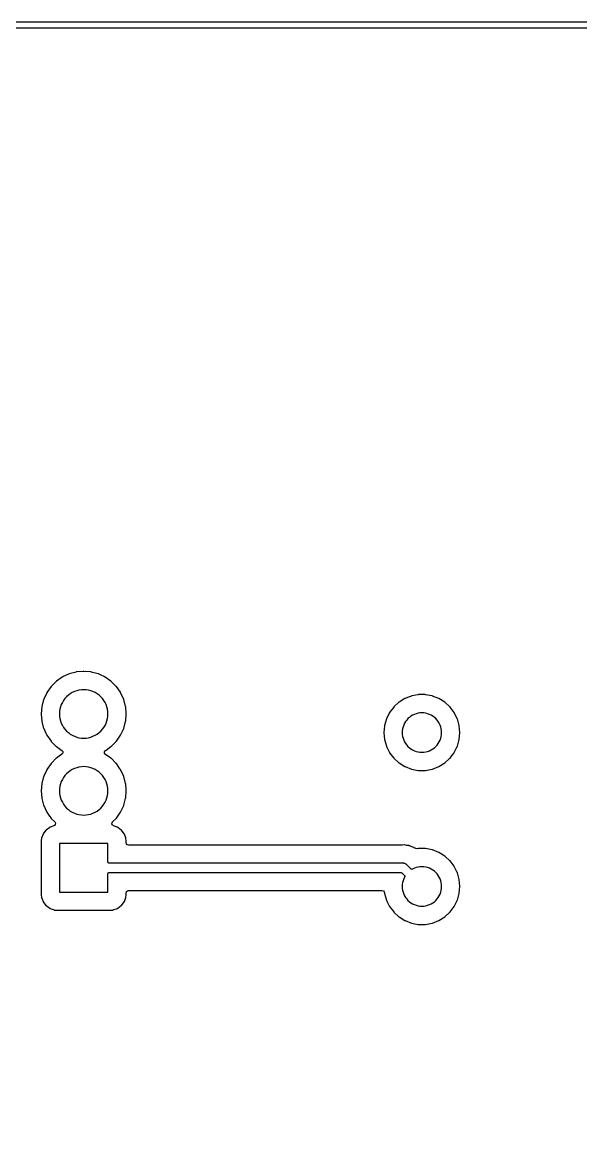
# Model space of a CAD drawing. Header units: metres. Extents: x 53 to 178, y -119 to -45.
# Drawn here: x 141.23 to 159.66, y -81.31 to -44.63 of the extents above; entities that cross this region are included whole.
import ezdxf

# ---------------------------------------------------------------- set-up
doc = ezdxf.new("R2010")
doc.units = ezdxf.units.M

msp = doc.modelspace()

# ---------------------------------------------------------------- linework, layer by layer
for points in [[(178.04, -44.63), (53.19, -44.63)], [(53.34, -44.911), (53.34, -119.171), (53.347, -119.204), (53.375, -119.236), (53.421, -119.25), (177.671, -119.25), (177.705, -119.243), (177.737, -119.215), (177.75, -119.169), (177.751, -118.531), (177.89, -44.91), (177.882, -44.876), (177.855, -44.844), (177.809, -44.83), (53.419, -44.83), (53.386, -44.837), (53.354, -44.865), (53.34, -44.911)], [(141.85, -69.998), (141.85, -69.998), (141.85, -69.999), (141.85, -70), (141.851, -70.001), (141.871, -70.237), (141.871, -70.238), (141.871, -70.239), (141.872, -70.241), (141.872, -70.242), (141.872, -70.242), (141.872, -70.243), (141.872, -70.244), (141.872, -70.245), (141.873, -70.245), (141.934, -70.474), (141.934, -70.475), (141.935, -70.476), (141.935, -70.477), (141.935, -70.478), (141.935, -70.478), (141.936, -70.48), (141.936, -70.481), (141.937, -70.482), (141.984, -70.583), (142.037, -70.696), (142.037, -70.696), (142.037, -70.697), (142.037, -70.697), (142.037, -70.697), (142.037, -70.697), (142.038, -70.699), (142.039, -70.7), (142.04, -70.702), (142.041, -70.704), (142.128, -70.828), (142.177, -70.897), (142.177, -70.898), (142.178, -70.899), (142.178, -70.9), (142.179, -70.9), (142.179, -70.9), (142.18, -70.901), (142.181, -70.902), (142.181, -70.903), (142.182, -70.904), (142.299, -71.021), (142.322, -71.063), (142.319, -71.103), (142.293, -71.139), (142.274, -71.149), (142.146, -71.196), (142.145, -71.197), (142.144, -71.197), (142.143, -71.198), (142.142, -71.198), (142.141, -71.199), (142.14, -71.199), (142.139, -71.2), (142.138, -71.2), (142.138, -71.2), (142.137, -71.201), (142.136, -71.202), (142.135, -71.202), (142.134, -71.203), (142.018, -71.289), (142.017, -71.291), (142.016, -71.292), (142.014, -71.293), (142.013, -71.294), (142.013, -71.294), (142.012, -71.295), (142.011, -71.297), (142.01, -71.298), (142.008, -71.299), (141.922, -71.415), (141.921, -71.416), (141.92, -71.417), (141.92, -71.419), (141.919, -71.42), (141.919, -71.42), (141.918, -71.421), (141.918, -71.422), (141.917, -71.423), (141.917, -71.423), (141.917, -71.424), (141.916, -71.425), (141.916, -71.426), (141.915, -71.427), (141.865, -71.562), (141.865, -71.563), (141.864, -71.564), (141.864, -71.565), (141.864, -71.566), (141.863, -71.567), (141.863, -71.568), (141.863, -71.569), (141.863, -71.57), (141.863, -71.571), (141.862, -71.572), (141.862, -71.573), (141.862, -71.574), (141.856, -71.628), (141.856, -71.634), (141.856, -71.634), (141.856, -71.634), (141.856, -71.635), (141.856, -71.635), (141.856, -71.635), (141.856, -71.636), (141.856, -71.637), (141.856, -71.638), (141.855, -71.639), (141.855, -73.435), (141.856, -73.436), (141.856, -73.437), (141.856, -73.438), (141.856, -73.439), (141.856, -73.44), (141.856, -73.44), (141.856, -73.44), (141.862, -73.5), (141.862, -73.501), (141.862, -73.502), (141.863, -73.503), (141.863, -73.504), (141.863, -73.505), (141.863, -73.506), (141.863, -73.507), (141.864, -73.508), (141.864, -73.509), (141.864, -73.51), (141.865, -73.511), (141.865, -73.512), (141.915, -73.647), (141.916, -73.648), (141.916, -73.649), (141.917, -73.65), (141.917, -73.651), (141.917, -73.651), (141.918, -73.652), (141.918, -73.653), (141.919, -73.654), (141.919, -73.654), (141.92, -73.655), (141.92, -73.657), (141.921, -73.658), (141.922, -73.659), (142.008, -73.775), (142.01, -73.776), (142.011, -73.777), (142.012, -73.779), (142.013, -73.78), (142.013, -73.78), (142.014, -73.781), (142.016, -73.782), (142.017, -73.783), (142.018, -73.785), (142.134, -73.871), (142.135, -73.872), (142.136, -73.873), (142.138, -73.873), (142.139, -73.874), (142.139, -73.874), (142.14, -73.875), (142.141, -73.875), (142.142, -73.876), (142.142, -73.876), (142.143, -73.876), (142.144, -73.877), (142.145, -73.877), (142.146, -73.878), (142.281, -73.928), (142.281, -73.928), (142.282, -73.928), (142.284, -73.929), (142.285, -73.929), (142.286, -73.929), (142.287, -73.93), (142.288, -73.93), (142.29, -73.93), (142.291, -73.93), (142.292, -73.931), (142.293, -73.931), (142.3, -73.932), (142.353, -73.937), (142.354, -73.937), (142.355, -73.937), (142.357, -73.937), (142.358, -73.938), (144.154, -73.938), (144.155, -73.937), (144.157, -73.937), (144.158, -73.937), (144.159, -73.937), (144.219, -73.931), (144.22, -73.931), (144.221, -73.931), (144.222, -73.93), (144.223, -73.93), (144.224, -73.93), (144.225, -73.93), (144.226, -73.93), (144.227, -73.929), (144.228, -73.929), (144.229, -73.929), (144.23, -73.928), (144.231, -73.928), (144.366, -73.878), (144.367, -73.877), (144.368, -73.877), (144.369, -73.876), (144.37, -73.876), (144.371, -73.875), (144.372, -73.875), (144.373, -73.874), (144.374, -73.873), (144.375, -73.873), (144.376, -73.872), (144.377, -73.872), (144.378, -73.871), (144.494, -73.785), (144.494, -73.784), (144.495, -73.783), (144.496, -73.782), (144.497, -73.782), (144.498, -73.781), (144.499, -73.78), (144.5, -73.779), (144.501, -73.778), (144.501, -73.777), (144.502, -73.776), (144.503, -73.775), (144.504, -73.775), (144.59, -73.659), (144.591, -73.658), (144.591, -73.657), (144.592, -73.656), (144.592, -73.655), (144.593, -73.654), (144.594, -73.653), (144.594, -73.652), (144.595, -73.651), (144.595, -73.65), (144.596, -73.649), (144.596, -73.648), (144.597, -73.647), (144.647, -73.512), (144.647, -73.511), (144.648, -73.51), (144.648, -73.509), (144.648, -73.508), (144.649, -73.507), (144.649, -73.506), (144.649, -73.505), (144.649, -73.504), (144.649, -73.503), (144.65, -73.502), (144.65, -73.501), (144.65, -73.5), (144.656, -73.44), (144.656, -73.439), (144.656, -73.438), (144.656, -73.436), (144.656, -73.435), (144.656, -73.369), (144.67, -73.323), (144.702, -73.295), (144.736, -73.288), (153.098, -73.288), (153.144, -73.301), (153.173, -73.334), (153.179, -73.359), (153.181, -73.378), (153.181, -73.379), (153.181, -73.38), (153.182, -73.382), (153.182, -73.383), (153.182, -73.384), (153.182, -73.385), (153.182, -73.386), (153.183, -73.387), (153.244, -73.601), (153.244, -73.602), (153.244, -73.604), (153.245, -73.605), (153.245, -73.606), (153.245, -73.606), (153.246, -73.607), (153.246, -73.608), (153.247, -73.609), (153.247, -73.61), (153.346, -73.809), (153.347, -73.81), (153.347, -73.811), (153.348, -73.812), (153.349, -73.813), (153.349, -73.813), (153.349, -73.814), (153.35, -73.815), (153.35, -73.816), (153.351, -73.817), (153.485, -73.994), (153.486, -73.995), (153.487, -73.996), (153.487, -73.997), (153.488, -73.998), (153.489, -73.999), (153.49, -74), (153.49, -74), (153.491, -74.001), (153.656, -74.151), (153.656, -74.151), (153.657, -74.152), (153.658, -74.153), (153.66, -74.154), (153.661, -74.155), (153.662, -74.156), (153.663, -74.157), (153.852, -74.274), (153.853, -74.274), (153.854, -74.275), (153.855, -74.275), (153.856, -74.276), (153.856, -74.276), (153.857, -74.276), (153.858, -74.277), (153.859, -74.277), (153.861, -74.278), (154.068, -74.358), (154.069, -74.359), (154.07, -74.359), (154.071, -74.359), (154.072, -74.36), (154.073, -74.36), (154.075, -74.36), (154.076, -74.361), (154.077, -74.361), (154.296, -74.402), (154.297, -74.402), (154.298, -74.402), (154.299, -74.402), (154.3, -74.402), (154.301, -74.402), (154.302, -74.402), (154.304, -74.402), (154.305, -74.403), (154.527, -74.403), (154.528, -74.402), (154.53, -74.402), (154.531, -74.402), (154.532, -74.402), (154.533, -74.402), (154.534, -74.402), (154.535, -74.402), (154.536, -74.402), (154.755, -74.361), (154.756, -74.361), (154.757, -74.36), (154.759, -74.36), (154.76, -74.36), (154.761, -74.359), (154.762, -74.359), (154.763, -74.359), (154.764, -74.358), (154.971, -74.278), (154.973, -74.277), (154.974, -74.277), (154.975, -74.277), (154.976, -74.276), (154.977, -74.275), (154.978, -74.275), (154.979, -74.274), (154.98, -74.274), (155.169, -74.157), (155.17, -74.156), (155.171, -74.155), (155.172, -74.155), (155.173, -74.154), (155.174, -74.153), (155.175, -74.153), (155.175, -74.152), (155.176, -74.151), (155.329, -74.011), (155.341, -74.001), (155.342, -74), (155.342, -74), (155.343, -73.999), (155.344, -73.998), (155.345, -73.997), (155.345, -73.996), (155.346, -73.995), (155.347, -73.994), (155.386, -73.943), (155.481, -73.817), (155.482, -73.816), (155.482, -73.815), (155.483, -73.814), (155.484, -73.813), (155.484, -73.812), (155.485, -73.811), (155.485, -73.81), (155.486, -73.809), (155.493, -73.795), (155.585, -73.61), (155.585, -73.609), (155.586, -73.608), (155.586, -73.607), (155.587, -73.606), (155.587, -73.605), (155.587, -73.604), (155.588, -73.603), (155.588, -73.602), (155.588, -73.601), (155.649, -73.387), (155.65, -73.386), (155.65, -73.385), (155.65, -73.384), (155.65, -73.383), (155.65, -73.382), (155.651, -73.38), (155.651, -73.379), (155.651, -73.378), (155.671, -73.157), (155.672, -73.155), (155.672, -73.154), (155.672, -73.153), (155.672, -73.152), (155.672, -73.151), (155.672, -73.15), (155.672, -73.149), (155.671, -73.147), (155.651, -72.926), (155.651, -72.925), (155.651, -72.924), (155.65, -72.922), (155.65, -72.921), (155.65, -72.92), (155.65, -72.919), (155.65, -72.918), (155.649, -72.917), (155.588, -72.703), (155.588, -72.702), (155.588, -72.701), (155.587, -72.7), (155.587, -72.699), (155.587, -72.698), (155.586, -72.697), (155.586, -72.697), (155.586, -72.696), (155.586, -72.696), (155.586, -72.695), (155.585, -72.695), (155.585, -72.695), (155.585, -72.694), (155.486, -72.495), (155.485, -72.494), (155.485, -72.493), (155.484, -72.492), (155.483, -72.491), (155.483, -72.491), (155.483, -72.49), (155.482, -72.489), (155.482, -72.488), (155.481, -72.487), (155.347, -72.31), (155.346, -72.309), (155.345, -72.308), (155.345, -72.307), (155.344, -72.306), (155.343, -72.305), (155.342, -72.304), (155.342, -72.304), (155.341, -72.303), (155.176, -72.153), (155.176, -72.153), (155.175, -72.152), (155.174, -72.151), (155.172, -72.15), (155.171, -72.149), (155.17, -72.148), (155.169, -72.147), (154.98, -72.03), (154.978, -72.029), (154.977, -72.029), (154.976, -72.028), (154.975, -72.027), (154.973, -72.027), (154.972, -72.026), (154.971, -72.026), (154.971, -72.026), (154.764, -71.946), (154.763, -71.945), (154.762, -71.945), (154.761, -71.945), (154.76, -71.944), (154.759, -71.944), (154.757, -71.944), (154.756, -71.943), (154.755, -71.943), (154.536, -71.902), (154.535, -71.902), (154.534, -71.902), (154.533, -71.902), (154.532, -71.902), (154.531, -71.902), (154.53, -71.902), (154.528, -71.902), (154.527, -71.901), (154.305, -71.901), (154.304, -71.902), (154.302, -71.902), (154.301, -71.902), (154.3, -71.902), (154.299, -71.902), (154.298, -71.902), (154.297, -71.902), (154.296, -71.902), (154.265, -71.908), (154.213, -71.903), (154.195, -71.893), (154.195, -71.892), (154.194, -71.892), (154.194, -71.892), (154.193, -71.891), (154.192, -71.89), (154.191, -71.89), (154.19, -71.889), (154.189, -71.889), (154.188, -71.888), (154.187, -71.888), (154.179, -71.884), (154.164, -71.875), (154.157, -71.871), (154.156, -71.87), (154.156, -71.87), (154.155, -71.869), (154.153, -71.869), (154.152, -71.868), (154.151, -71.867), (154.151, -71.867), (154.15, -71.867), (154.149, -71.866), (154.148, -71.866), (154.147, -71.865), (154.089, -71.844), (154.087, -71.843), (154.031, -71.818), (154.03, -71.817), (154.029, -71.817), (154.027, -71.816), (154.026, -71.816), (154.024, -71.815), (154.023, -71.815), (154.021, -71.814), (154.02, -71.814), (154.012, -71.813), (153.995, -71.808), (153.988, -71.805), (153.986, -71.805), (153.985, -71.804), (153.983, -71.804), (153.982, -71.803), (153.982, -71.803), (153.98, -71.803), (153.979, -71.803), (153.977, -71.802), (153.976, -71.802), (153.915, -71.795), (153.913, -71.795), (153.853, -71.783), (153.852, -71.783), (153.85, -71.783), (153.849, -71.783), (153.848, -71.783), (153.847, -71.783), (153.846, -71.783), (153.845, -71.783), (153.844, -71.783), (153.844, -71.783), (153.843, -71.783), (153.842, -71.783), (153.841, -71.783), (153.841, -71.783), (153.779, -71.786), (153.777, -71.786), (144.738, -71.786), (144.692, -71.773), (144.664, -71.741), (144.656, -71.707), (144.656, -71.639), (144.656, -71.638), (144.656, -71.637), (144.656, -71.636), (144.656, -71.635), (144.656, -71.634), (144.656, -71.634), (144.656, -71.634), (144.65, -71.574), (144.65, -71.573), (144.65, -71.572), (144.649, -71.571), (144.649, -71.57), (144.649, -71.569), (144.649, -71.568), (144.649, -71.567), (144.648, -71.566), (144.648, -71.565), (144.648, -71.564), (144.647, -71.563), (144.647, -71.562), (144.641, -71.547), (144.597, -71.427), (144.596, -71.426), (144.596, -71.425), (144.595, -71.424), (144.595, -71.423), (144.595, -71.423), (144.594, -71.422), (144.594, -71.421), (144.593, -71.42), (144.593, -71.42), (144.592, -71.419), (144.592, -71.417), (144.591, -71.416), (144.59, -71.415), (144.504, -71.299), (144.502, -71.298), (144.501, -71.297), (144.5, -71.295), (144.499, -71.294), (144.499, -71.294), (144.498, -71.293), (144.496, -71.292), (144.495, -71.291), (144.494, -71.289), (144.378, -71.203), (144.377, -71.202), (144.376, -71.201), (144.374, -71.201), (144.373, -71.2), (144.373, -71.2), (144.372, -71.199), (144.371, -71.199), (144.37, -71.198), (144.37, -71.198), (144.369, -71.198), (144.368, -71.197), (144.367, -71.197), (144.366, -71.196), (144.241, -71.15), (144.203, -71.121), (144.189, -71.083), (144.198, -71.04), (144.204, -71.032), (144.21, -71.023), (144.33, -70.904), (144.331, -70.903), (144.331, -70.902), (144.332, -70.901), (144.333, -70.901), (144.333, -70.9), (144.334, -70.899), (144.335, -70.898), (144.335, -70.897), (144.471, -70.704), (144.472, -70.703), (144.472, -70.702), (144.473, -70.701), (144.473, -70.7), (144.474, -70.699), (144.474, -70.698), (144.475, -70.697), (144.475, -70.696), (144.575, -70.482), (144.576, -70.481), (144.576, -70.48), (144.577, -70.479), (144.577, -70.478), (144.577, -70.477), (144.578, -70.476), (144.578, -70.475), (144.578, -70.474), (144.639, -70.245), (144.64, -70.244), (144.64, -70.243), (144.64, -70.242), (144.64, -70.241), (144.64, -70.24), (144.641, -70.239), (144.641, -70.238), (144.641, -70.237), (144.661, -70.001), (144.662, -70), (144.662, -69.999), (144.662, -69.998), (144.662, -69.997), (144.662, -69.996), (144.662, -69.995), (144.662, -69.994), (144.661, -69.993), (144.641, -69.757), (144.641, -69.756), (144.641, -69.755), (144.64, -69.754), (144.64, -69.753), (144.64, -69.752), (144.64, -69.751), (144.64, -69.75), (144.639, -69.749), (144.578, -69.52), (144.578, -69.519), (144.578, -69.518), (144.577, -69.517), (144.577, -69.516), (144.577, -69.515), (144.576, -69.514), (144.576, -69.513), (144.575, -69.512), (144.475, -69.298), (144.475, -69.297), (144.474, -69.296), (144.474, -69.295), (144.473, -69.294), (144.473, -69.293), (144.472, -69.292), (144.472, -69.291), (144.471, -69.29), (144.453, -69.265), (144.335, -69.097), (144.335, -69.096), (144.334, -69.095), (144.333, -69.094), (144.333, -69.093), (144.332, -69.093), (144.331, -69.092), (144.331, -69.091), (144.33, -69.09), (144.163, -68.923), (144.162, -68.922), (144.161, -68.922), (144.16, -68.921), (144.159, -68.92), (144.159, -68.92), (144.159, -68.919), (144.158, -68.919), (144.157, -68.918), (144.156, -68.918), (143.976, -68.792), (143.946, -68.754), (143.942, -68.714), (143.963, -68.673), (143.973, -68.665), (143.993, -68.651), (144.156, -68.536), (144.157, -68.536), (144.158, -68.535), (144.159, -68.534), (144.16, -68.534), (144.16, -68.533), (144.161, -68.532), (144.162, -68.532), (144.163, -68.531), (144.33, -68.364), (144.331, -68.363), (144.331, -68.362), (144.332, -68.361), (144.333, -68.361), (144.333, -68.36), (144.334, -68.359), (144.335, -68.358), (144.335, -68.357), (144.471, -68.164), (144.472, -68.163), (144.472, -68.162), (144.473, -68.161), (144.473, -68.16), (144.474, -68.159), (144.474, -68.158), (144.475, -68.157), (144.475, -68.156), (144.505, -68.093), (144.575, -67.942), (144.576, -67.941), (144.576, -67.94), (144.577, -67.939), (144.577, -67.938), (144.577, -67.937), (144.578, -67.936), (144.578, -67.935), (144.578, -67.934), (144.639, -67.705), (144.64, -67.704), (144.64, -67.703), (144.64, -67.702), (144.64, -67.701), (144.64, -67.7), (144.641, -67.699), (144.641, -67.698), (144.641, -67.697), (144.661, -67.461), (144.662, -67.46), (144.662, -67.459), (144.662, -67.458), (144.662, -67.457), (144.662, -67.456), (144.662, -67.455), (144.662, -67.454), (144.661, -67.453), (144.641, -67.217), (144.641, -67.216), (144.641, -67.215), (144.64, -67.214), (144.64, -67.213), (144.64, -67.212), (144.64, -67.211), (144.64, -67.21), (144.639, -67.209), (144.578, -66.98), (144.578, -66.979), (144.578, -66.978), (144.577, -66.977), (144.577, -66.976), (144.577, -66.975), (144.576, -66.974), (144.576, -66.973), (144.575, -66.972), (144.475, -66.758), (144.475, -66.757), (144.474, -66.756), (144.474, -66.755), (144.473, -66.754), (144.473, -66.753), (144.472, -66.752), (144.472, -66.751), (144.471, -66.75), (144.465, -66.741), (144.335, -66.557), (144.335, -66.556), (144.334, -66.555), (144.333, -66.554), (144.333, -66.553), (144.332, -66.553), (144.331, -66.552), (144.331, -66.551), (144.33, -66.55), (144.163, -66.383), (144.162, -66.382), (144.161, -66.382), (144.161, -66.381), (144.16, -66.38), (144.159, -66.38), (144.158, -66.379), (144.157, -66.378), (144.156, -66.378), (144.156, -66.378), (144.156, -66.378), (144.156, -66.378), (144.156, -66.378), (144.156, -66.378), (143.963, -66.242), (143.961, -66.241), (143.959, -66.24), (143.958, -66.239), (143.956, -66.238), (143.956, -66.238), (143.956, -66.238), (143.956, -66.238), (143.955, -66.238), (143.955, -66.238), (143.837, -66.182), (143.741, -66.138), (143.74, -66.137), (143.739, -66.137), (143.737, -66.136), (143.737, -66.136), (143.736, -66.136), (143.735, -66.136), (143.734, -66.135), (143.733, -66.135), (143.504, -66.074), (143.504, -66.073), (143.503, -66.073), (143.502, -66.073), (143.501, -66.073), (143.501, -66.073), (143.5, -66.073), (143.498, -66.072), (143.497, -66.072), (143.496, -66.072), (143.26, -66.052), (143.259, -66.051), (143.258, -66.051), (143.257, -66.051), (143.256, -66.051), (143.256, -66.051), (143.255, -66.051), (143.254, -66.051), (143.253, -66.051), (143.252, -66.052), (143.016, -66.072), (143.015, -66.072), (143.014, -66.072), (143.012, -66.073), (143.011, -66.073), (143.011, -66.073), (143.01, -66.073), (143.009, -66.073), (143.008, -66.073), (143.008, -66.074), (142.779, -66.135), (142.778, -66.135), (142.778, -66.135), (142.777, -66.136), (142.776, -66.136), (142.775, -66.136), (142.774, -66.137), (142.773, -66.137), (142.772, -66.137), (142.772, -66.137), (142.772, -66.137), (142.772, -66.138), (142.771, -66.138), (142.771, -66.138), (142.557, -66.238), (142.557, -66.238), (142.556, -66.238), (142.556, -66.238), (142.556, -66.238), (142.556, -66.238), (142.554, -66.239), (142.553, -66.24), (142.551, -66.241), (142.549, -66.242), (142.356, -66.378), (142.355, -66.378), (142.354, -66.379), (142.353, -66.38), (142.352, -66.38), (142.352, -66.381), (142.351, -66.382), (142.35, -66.382), (142.349, -66.383), (142.182, -66.55), (142.181, -66.551), (142.181, -66.552), (142.18, -66.553), (142.179, -66.553), (142.179, -66.554), (142.178, -66.555), (142.177, -66.556), (142.177, -66.557), (142.041, -66.75), (142.04, -66.752), (142.039, -66.754), (142.038, -66.755), (142.037, -66.757), (142.037, -66.757), (142.037, -66.757), (142.037, -66.757), (142.037, -66.758), (142.037, -66.758), (141.937, -66.972), (141.937, -66.972), (141.937, -66.973), (141.936, -66.973), (141.936, -66.973), (141.936, -66.973), (141.936, -66.974), (141.936, -66.975), (141.935, -66.976), (141.935, -66.977), (141.935, -66.978), (141.934, -66.979), (141.934, -66.979), (141.934, -66.98), (141.873, -67.209), (141.872, -67.209), (141.872, -67.21), (141.872, -67.211), (141.872, -67.212), (141.872, -67.212), (141.872, -67.213), (141.871, -67.215), (141.871, -67.216), (141.871, -67.217), (141.851, -67.453), (141.85, -67.454), (141.85, -67.455), (141.85, -67.456), (141.85, -67.457), (141.85, -67.457), (141.85, -67.458), (141.85, -67.459), (141.85, -67.46), (141.851, -67.461), (141.871, -67.697), (141.871, -67.698), (141.871, -67.699), (141.872, -67.701), (141.872, -67.702), (141.872, -67.702), (141.872, -67.703), (141.872, -67.704), (141.872, -67.705), (141.873, -67.705), (141.934, -67.934), (141.934, -67.935), (141.935, -67.936), (141.935, -67.937), (141.935, -67.938), (141.935, -67.938), (141.936, -67.94), (141.936, -67.941), (141.937, -67.942), (142.007, -68.093), (142.037, -68.156), (142.037, -68.156), (142.037, -68.157), (142.037, -68.157), (142.037, -68.157), (142.037, -68.157), (142.038, -68.159), (142.039, -68.16), (142.04, -68.162), (142.041, -68.164), (142.177, -68.357), (142.177, -68.357), (142.177, -68.357), (142.177, -68.357), (142.177, -68.357), (142.177, -68.357), (142.177, -68.358), (142.178, -68.359), (142.179, -68.36), (142.179, -68.361), (142.18, -68.362), (142.181, -68.362), (142.181, -68.363), (142.182, -68.364), (142.349, -68.531), (142.35, -68.532), (142.351, -68.532), (142.352, -68.533), (142.353, -68.534), (142.353, -68.534), (142.353, -68.535), (142.354, -68.535), (142.355, -68.536), (142.356, -68.536), (142.536, -68.662), (142.566, -68.7), (142.57, -68.74), (142.549, -68.781), (142.539, -68.789), (142.356, -68.918), (142.355, -68.918), (142.354, -68.919), (142.353, -68.92), (142.352, -68.92), (142.352, -68.921), (142.351, -68.922), (142.35, -68.922), (142.349, -68.923), (142.182, -69.09), (142.181, -69.091), (142.181, -69.092), (142.18, -69.093), (142.179, -69.093), (142.179, -69.094), (142.178, -69.095), (142.177, -69.096), (142.177, -69.097), (142.041, -69.29), (142.04, -69.292), (142.039, -69.294), (142.038, -69.295), (142.037, -69.297), (142.037, -69.297), (142.037, -69.297), (142.037, -69.297), (142.037, -69.298), (142.037, -69.298), (141.937, -69.512), (141.937, -69.512), (141.937, -69.513), (141.936, -69.513), (141.936, -69.513), (141.936, -69.513), (141.936, -69.514), (141.936, -69.515), (141.935, -69.516), (141.935, -69.517), (141.935, -69.518), (141.934, -69.519), (141.934, -69.519), (141.934, -69.52), (141.873, -69.749), (141.872, -69.749), (141.872, -69.75), (141.872, -69.751), (141.872, -69.752), (141.872, -69.752), (141.872, -69.753), (141.871, -69.755), (141.871, -69.756), (141.871, -69.757), (141.851, -69.993), (141.85, -69.994), (141.85, -69.995), (141.85, -69.996), (141.85, -69.997), (141.85, -69.997), (141.85, -69.998)], [(142.95, -68.196), (143.024, -68.222), (143.1, -68.242), (143.178, -68.253), (143.256, -68.257), (143.334, -68.253), (143.412, -68.242), (143.488, -68.222), (143.562, -68.196), (143.633, -68.162), (143.7, -68.122), (143.763, -68.075), (143.822, -68.023), (143.874, -67.964), (143.921, -67.901), (143.961, -67.834), (143.995, -67.763), (144.021, -67.689), (144.041, -67.613), (144.052, -67.535), (144.056, -67.457), (144.052, -67.379), (144.041, -67.301), (144.021, -67.225), (143.995, -67.151), (143.961, -67.08), (143.921, -67.013), (143.874, -66.95), (143.822, -66.891), (143.763, -66.839), (143.7, -66.792), (143.633, -66.752), (143.562, -66.718), (143.488, -66.692), (143.412, -66.672), (143.334, -66.661), (143.256, -66.657), (143.178, -66.661), (143.1, -66.672), (143.024, -66.692), (142.95, -66.718), (142.879, -66.752), (142.812, -66.792), (142.749, -66.839), (142.69, -66.891), (142.638, -66.95), (142.591, -67.013), (142.551, -67.08), (142.517, -67.151), (142.491, -67.225), (142.471, -67.301), (142.46, -67.379), (142.456, -67.457), (142.46, -67.535), (142.471, -67.613), (142.491, -67.689), (142.517, -67.763), (142.551, -67.834), (142.591, -67.901), (142.638, -67.964), (142.69, -68.023), (142.749, -68.075), (142.812, -68.122), (142.879, -68.162), (142.95, -68.196)], [(153.16, -68.073), (153.16, -68.073), (153.16, -68.074), (153.16, -68.075), (153.161, -68.077), (153.181, -68.298), (153.181, -68.299), (153.181, -68.3), (153.182, -68.302), (153.182, -68.303), (153.182, -68.304), (153.182, -68.305), (153.182, -68.306), (153.183, -68.307), (153.183, -68.307), (153.183, -68.307), (153.183, -68.307), (153.183, -68.307), (153.244, -68.521), (153.244, -68.522), (153.244, -68.524), (153.245, -68.525), (153.245, -68.526), (153.245, -68.526), (153.246, -68.527), (153.246, -68.528), (153.247, -68.529), (153.247, -68.53), (153.346, -68.729), (153.347, -68.73), (153.347, -68.731), (153.348, -68.732), (153.349, -68.733), (153.349, -68.733), (153.349, -68.734), (153.35, -68.735), (153.35, -68.736), (153.351, -68.737), (153.485, -68.914), (153.486, -68.915), (153.487, -68.916), (153.487, -68.917), (153.488, -68.918), (153.489, -68.919), (153.49, -68.92), (153.49, -68.92), (153.491, -68.921), (153.656, -69.071), (153.656, -69.071), (153.657, -69.072), (153.658, -69.073), (153.66, -69.074), (153.661, -69.075), (153.662, -69.076), (153.663, -69.077), (153.852, -69.194), (153.853, -69.194), (153.854, -69.195), (153.855, -69.195), (153.856, -69.196), (153.856, -69.196), (153.857, -69.196), (153.858, -69.197), (153.859, -69.197), (153.861, -69.198), (154.068, -69.278), (154.069, -69.279), (154.07, -69.279), (154.071, -69.279), (154.072, -69.28), (154.073, -69.28), (154.075, -69.28), (154.076, -69.281), (154.077, -69.281), (154.296, -69.322), (154.297, -69.322), (154.298, -69.322), (154.299, -69.322), (154.3, -69.322), (154.301, -69.322), (154.302, -69.322), (154.304, -69.322), (154.305, -69.323), (154.527, -69.323), (154.528, -69.322), (154.53, -69.322), (154.531, -69.322), (154.532, -69.322), (154.533, -69.322), (154.534, -69.322), (154.535, -69.322), (154.536, -69.322), (154.755, -69.281), (154.756, -69.281), (154.757, -69.28), (154.759, -69.28), (154.76, -69.28), (154.761, -69.279), (154.762, -69.279), (154.763, -69.279), (154.764, -69.278), (154.971, -69.198), (154.973, -69.197), (154.974, -69.197), (154.975, -69.197), (154.976, -69.196), (154.977, -69.195), (154.978, -69.195), (154.979, -69.194), (154.98, -69.194), (155.169, -69.077), (155.17, -69.076), (155.171, -69.075), (155.172, -69.075), (155.173, -69.074), (155.174, -69.073), (155.175, -69.073), (155.175, -69.072), (155.176, -69.071), (155.316, -68.944), (155.341, -68.921), (155.342, -68.92), (155.342, -68.92), (155.343, -68.919), (155.344, -68.918), (155.345, -68.917), (155.345, -68.916), (155.346, -68.915), (155.347, -68.914), (155.393, -68.853), (155.481, -68.737), (155.482, -68.736), (155.482, -68.735), (155.483, -68.734), (155.484, -68.733), (155.484, -68.732), (155.485, -68.731), (155.485, -68.73), (155.486, -68.729), (155.585, -68.53), (155.585, -68.529), (155.586, -68.528), (155.586, -68.527), (155.587, -68.526), (155.587, -68.525), (155.588, -68.523), (155.588, -68.522), (155.588, -68.521), (155.649, -68.307), (155.65, -68.306), (155.65, -68.305), (155.65, -68.304), (155.65, -68.303), (155.65, -68.302), (155.651, -68.3), (155.651, -68.299), (155.651, -68.298), (155.671, -68.077), (155.672, -68.075), (155.672, -68.074), (155.672, -68.073), (155.672, -68.072), (155.672, -68.071), (155.672, -68.07), (155.672, -68.069), (155.671, -68.067), (155.651, -67.846), (155.651, -67.845), (155.651, -67.844), (155.65, -67.842), (155.65, -67.841), (155.65, -67.84), (155.65, -67.839), (155.65, -67.838), (155.649, -67.837), (155.588, -67.623), (155.588, -67.622), (155.588, -67.621), (155.587, -67.62), (155.587, -67.619), (155.587, -67.618), (155.586, -67.617), (155.586, -67.617), (155.586, -67.616), (155.586, -67.616), (155.586, -67.615), (155.585, -67.615), (155.585, -67.615), (155.585, -67.614), (155.486, -67.415), (155.485, -67.414), (155.485, -67.413), (155.484, -67.412), (155.483, -67.411), (155.483, -67.411), (155.483, -67.41), (155.482, -67.409), (155.482, -67.408), (155.481, -67.407), (155.347, -67.23), (155.346, -67.229), (155.345, -67.228), (155.345, -67.227), (155.344, -67.226), (155.343, -67.225), (155.342, -67.224), (155.342, -67.224), (155.341, -67.223), (155.176, -67.073), (155.176, -67.073), (155.175, -67.072), (155.174, -67.071), (155.172, -67.07), (155.171, -67.069), (155.17, -67.068), (155.169, -67.067), (154.98, -66.95), (154.978, -66.949), (154.977, -66.949), (154.976, -66.948), (154.975, -66.947), (154.973, -66.947), (154.972, -66.946), (154.971, -66.946), (154.971, -66.946), (154.764, -66.866), (154.763, -66.865), (154.762, -66.865), (154.761, -66.865), (154.76, -66.864), (154.759, -66.864), (154.757, -66.864), (154.756, -66.863), (154.755, -66.863), (154.536, -66.822), (154.535, -66.822), (154.534, -66.822), (154.533, -66.822), (154.532, -66.822), (154.531, -66.822), (154.53, -66.822), (154.528, -66.822), (154.527, -66.821), (154.305, -66.821), (154.304, -66.822), (154.302, -66.822), (154.301, -66.822), (154.3, -66.822), (154.299, -66.822), (154.298, -66.822), (154.297, -66.822), (154.296, -66.822), (154.077, -66.863), (154.076, -66.863), (154.075, -66.864), (154.073, -66.864), (154.072, -66.864), (154.071, -66.865), (154.07, -66.865), (154.069, -66.865), (154.068, -66.866), (153.937, -66.917), (153.861, -66.946), (153.86, -66.946), (153.859, -66.947), (153.857, -66.947), (153.856, -66.948), (153.855, -66.949), (153.854, -66.949), (153.852, -66.95), (153.663, -67.067), (153.662, -67.068), (153.661, -67.069), (153.66, -67.07), (153.658, -67.071), (153.657, -67.072), (153.656, -67.073), (153.656, -67.073), (153.656, -67.073), (153.491, -67.223), (153.49, -67.224), (153.49, -67.224), (153.489, -67.225), (153.488, -67.226), (153.487, -67.227), (153.487, -67.228), (153.486, -67.229), (153.485, -67.23), (153.351, -67.407), (153.35, -67.408), (153.35, -67.409), (153.349, -67.41), (153.349, -67.411), (153.349, -67.411), (153.348, -67.412), (153.347, -67.413), (153.347, -67.414), (153.346, -67.415), (153.247, -67.614), (153.247, -67.615), (153.246, -67.616), (153.246, -67.617), (153.245, -67.618), (153.245, -67.618), (153.245, -67.619), (153.244, -67.62), (153.244, -67.622), (153.244, -67.623), (153.183, -67.837), (153.182, -67.838), (153.182, -67.839), (153.182, -67.84), (153.182, -67.841), (153.182, -67.842), (153.181, -67.844), (153.181, -67.845), (153.181, -67.846), (153.161, -68.067), (153.16, -68.069), (153.16, -68.07), (153.16, -68.071), (153.16, -68.072), (153.16, -68.072), (153.16, -68.073)], [(154.167, -68.672), (154.227, -68.694), (154.289, -68.709), (154.352, -68.719), (154.416, -68.722), (154.48, -68.719), (154.543, -68.709), (154.605, -68.694), (154.665, -68.672), (154.722, -68.645), (154.777, -68.612), (154.828, -68.574), (154.876, -68.532), (154.918, -68.484), (154.956, -68.433), (154.989, -68.378), (155.016, -68.321), (155.038, -68.261), (155.053, -68.199), (155.063, -68.136), (155.066, -68.072), (155.063, -68.008), (155.053, -67.945), (155.038, -67.883), (155.016, -67.823), (154.989, -67.766), (154.956, -67.711), (154.918, -67.66), (154.876, -67.612), (154.828, -67.57), (154.777, -67.532), (154.722, -67.499), (154.665, -67.472), (154.605, -67.45), (154.543, -67.435), (154.48, -67.425), (154.416, -67.422), (154.352, -67.425), (154.289, -67.435), (154.227, -67.45), (154.167, -67.472), (154.11, -67.499), (154.055, -67.532), (154.004, -67.57), (153.956, -67.612), (153.914, -67.66), (153.876, -67.711), (153.843, -67.766), (153.816, -67.823), (153.794, -67.883), (153.779, -67.945), (153.769, -68.008), (153.766, -68.072), (153.769, -68.136), (153.779, -68.199), (153.794, -68.261), (153.816, -68.321), (153.843, -68.378), (153.876, -68.433), (153.914, -68.484), (153.956, -68.532), (154.004, -68.574), (154.055, -68.612), (154.11, -68.645), (154.167, -68.672)], [(142.95, -70.736), (143.024, -70.762), (143.1, -70.782), (143.178, -70.793), (143.256, -70.797), (143.334, -70.793), (143.412, -70.782), (143.488, -70.762), (143.562, -70.736), (143.633, -70.702), (143.7, -70.662), (143.763, -70.615), (143.822, -70.563), (143.874, -70.504), (143.921, -70.441), (143.961, -70.374), (143.995, -70.303), (144.021, -70.229), (144.041, -70.153), (144.052, -70.075), (144.056, -69.997), (144.052, -69.919), (144.041, -69.841), (144.021, -69.765), (143.995, -69.691), (143.961, -69.62), (143.921, -69.553), (143.874, -69.49), (143.822, -69.431), (143.763, -69.379), (143.7, -69.332), (143.633, -69.292), (143.562, -69.258), (143.488, -69.232), (143.412, -69.212), (143.334, -69.201), (143.256, -69.197), (143.178, -69.201), (143.1, -69.212), (143.024, -69.232), (142.95, -69.258), (142.879, -69.292), (142.812, -69.332), (142.749, -69.379), (142.69, -69.431), (142.638, -69.49), (142.591, -69.553), (142.551, -69.62), (142.517, -69.691), (142.491, -69.765), (142.471, -69.841), (142.46, -69.919), (142.456, -69.997), (142.46, -70.075), (142.471, -70.153), (142.491, -70.229), (142.517, -70.303), (142.551, -70.374), (142.591, -70.441), (142.638, -70.504), (142.69, -70.563), (142.749, -70.615), (142.812, -70.662), (142.879, -70.702), (142.95, -70.736)], [(142.456, -73.337), (144.056, -73.337), (144.056, -72.737), (144.056, -72.736), (144.056, -72.735), (144.056, -72.733), (144.056, -72.732), (144.056, -72.731), (144.057, -72.73), (144.057, -72.729), (144.057, -72.727), (144.057, -72.726), (144.057, -72.725), (144.058, -72.724), (144.058, -72.723), (144.059, -72.721), (144.059, -72.72), (144.059, -72.719), (144.06, -72.718), (144.06, -72.717), (144.061, -72.716), (144.061, -72.715), (144.062, -72.714), (144.062, -72.712), (144.063, -72.711), (144.064, -72.71), (144.064, -72.709), (144.065, -72.708), (144.066, -72.707), (144.067, -72.706), (144.067, -72.705), (144.068, -72.704), (144.069, -72.704), (144.07, -72.703), (144.071, -72.702), (144.072, -72.701), (144.072, -72.7), (144.073, -72.699), (144.074, -72.698), (144.075, -72.698), (144.076, -72.697), (144.077, -72.696), (144.078, -72.696), (144.079, -72.695), (144.08, -72.694), (144.081, -72.694), (144.082, -72.693), (144.084, -72.692), (144.085, -72.692), (144.086, -72.691), (144.087, -72.691), (144.088, -72.69), (144.089, -72.69), (144.09, -72.69), (144.091, -72.689), (144.093, -72.689), (144.094, -72.689), (144.095, -72.688), (144.096, -72.688), (144.097, -72.688), (144.099, -72.688), (144.1, -72.687), (144.101, -72.687), (144.102, -72.687), (144.104, -72.687), (144.105, -72.687), (144.106, -72.687), (153.718, -72.687), (153.719, -72.687), (153.721, -72.687), (153.722, -72.687), (153.723, -72.687), (153.724, -72.687), (153.725, -72.688), (153.727, -72.688), (153.728, -72.688), (153.729, -72.688), (153.73, -72.689), (153.731, -72.689), (153.733, -72.689), (153.734, -72.69), (153.735, -72.69), (153.736, -72.69), (153.737, -72.691), (153.738, -72.691), (153.739, -72.692), (153.741, -72.692), (153.742, -72.693), (153.743, -72.694), (153.744, -72.694), (153.745, -72.695), (153.746, -72.696), (153.747, -72.696), (153.748, -72.697), (153.749, -72.698), (153.75, -72.698), (153.751, -72.699), (153.752, -72.7), (153.753, -72.701), (153.753, -72.702), (153.836, -72.784), (153.836, -72.785), (153.837, -72.786), (153.838, -72.787), (153.839, -72.787), (153.84, -72.788), (153.84, -72.789), (153.841, -72.79), (153.842, -72.791), (153.842, -72.792), (153.843, -72.793), (153.844, -72.794), (153.844, -72.795), (153.845, -72.796), (153.845, -72.797), (153.846, -72.798), (153.846, -72.8), (153.847, -72.801), (153.847, -72.802), (153.848, -72.803), (153.848, -72.804), (153.848, -72.805), (153.849, -72.806), (153.849, -72.807), (153.849, -72.808), (153.849, -72.81), (153.85, -72.811), (153.85, -72.812), (153.85, -72.813), (153.85, -72.814), (153.85, -72.816), (153.85, -72.817), (153.85, -72.818), (153.85, -72.819), (153.85, -72.82), (153.85, -72.821), (153.85, -72.823), (153.85, -72.824), (153.85, -72.825), (153.85, -72.826), (153.85, -72.827), (153.849, -72.828), (153.849, -72.83), (153.849, -72.831), (153.849, -72.832), (153.848, -72.833), (153.848, -72.834), (153.848, -72.835), (153.847, -72.836), (153.847, -72.838), (153.846, -72.839), (153.846, -72.84), (153.845, -72.841), (153.845, -72.842), (153.844, -72.843), (153.844, -72.844), (153.843, -72.845), (153.843, -72.846), (153.816, -72.903), (153.794, -72.963), (153.779, -73.025), (153.769, -73.088), (153.766, -73.152), (153.769, -73.216), (153.779, -73.279), (153.794, -73.341), (153.816, -73.401), (153.843, -73.458), (153.876, -73.513), (153.914, -73.564), (153.956, -73.612), (154.004, -73.654), (154.055, -73.692), (154.11, -73.725), (154.167, -73.752), (154.227, -73.774), (154.289, -73.789), (154.352, -73.799), (154.416, -73.802), (154.48, -73.799), (154.543, -73.789), (154.605, -73.774), (154.665, -73.752), (154.722, -73.725), (154.777, -73.692), (154.828, -73.654), (154.876, -73.612), (154.918, -73.564), (154.956, -73.513), (154.989, -73.458), (155.016, -73.401), (155.038, -73.341), (155.053, -73.279), (155.063, -73.216), (155.066, -73.152), (155.063, -73.088), (155.053, -73.025), (155.038, -72.963), (155.016, -72.903), (154.989, -72.846), (154.956, -72.791), (154.918, -72.74), (154.876, -72.692), (154.828, -72.65), (154.777, -72.612), (154.722, -72.579), (154.665, -72.552), (154.605, -72.53), (154.543, -72.515), (154.48, -72.505), (154.416, -72.502), (154.352, -72.505), (154.289, -72.515), (154.227, -72.53), (154.167, -72.552), (154.11, -72.579), (154.109, -72.579), (154.108, -72.58), (154.107, -72.58), (154.106, -72.581), (154.105, -72.581), (154.104, -72.582), (154.103, -72.582), (154.102, -72.583), (154.1, -72.583), (154.099, -72.584), (154.098, -72.584), (154.097, -72.584), (154.096, -72.585), (154.095, -72.585), (154.094, -72.585), (154.092, -72.585), (154.091, -72.586), (154.09, -72.586), (154.089, -72.586), (154.088, -72.586), (154.087, -72.586), (154.085, -72.586), (154.084, -72.586), (154.083, -72.586), (154.082, -72.586), (154.081, -72.586), (154.08, -72.586), (154.078, -72.586), (154.077, -72.586), (154.076, -72.586), (154.075, -72.586), (154.074, -72.585), (154.072, -72.585), (154.071, -72.585), (154.07, -72.585), (154.069, -72.584), (154.068, -72.584), (154.067, -72.584), (154.066, -72.583), (154.065, -72.583), (154.064, -72.582), (154.062, -72.582), (154.061, -72.581), (154.06, -72.581), (154.059, -72.58), (154.058, -72.58), (154.057, -72.579), (154.056, -72.578), (154.055, -72.578), (154.054, -72.577), (154.053, -72.576), (154.052, -72.576), (154.051, -72.575), (154.051, -72.574), (154.05, -72.573), (154.049, -72.572), (154.048, -72.572), (153.908, -72.432), (153.896, -72.421), (153.884, -72.412), (153.872, -72.405), (153.858, -72.398), (153.845, -72.393), (153.83, -72.39), (153.816, -72.388), (153.8, -72.387), (144.106, -72.387), (144.105, -72.387), (144.104, -72.387), (144.102, -72.387), (144.101, -72.387), (144.1, -72.387), (144.099, -72.386), (144.097, -72.386), (144.096, -72.386), (144.095, -72.386), (144.094, -72.385), (144.093, -72.385), (144.091, -72.385), (144.09, -72.384), (144.089, -72.384), (144.088, -72.384), (144.087, -72.383), (144.086, -72.383), (144.085, -72.382), (144.084, -72.382), (144.082, -72.381), (144.081, -72.38), (144.08, -72.38), (144.079, -72.379), (144.078, -72.378), (144.077, -72.378), (144.076, -72.377), (144.075, -72.376), (144.074, -72.376), (144.073, -72.375), (144.072, -72.374), (144.072, -72.373), (144.071, -72.372), (144.07, -72.371), (144.069, -72.37), (144.068, -72.37), (144.067, -72.369), (144.067, -72.368), (144.066, -72.367), (144.065, -72.366), (144.064, -72.365), (144.064, -72.364), (144.063, -72.363), (144.062, -72.362), (144.062, -72.36), (144.061, -72.359), (144.061, -72.358), (144.06, -72.357), (144.06, -72.356), (144.059, -72.355), (144.059, -72.354), (144.059, -72.353), (144.058, -72.351), (144.058, -72.35), (144.057, -72.349), (144.057, -72.348), (144.057, -72.347), (144.057, -72.345), (144.057, -72.344), (144.056, -72.343), (144.056, -72.342), (144.056, -72.341), (144.056, -72.339), (144.056, -72.338), (144.056, -72.337), (144.056, -71.737), (142.456, -71.737), (142.456, -73.337)]]:
    msp.add_lwpolyline(points)

doc.saveas('drawing.dxf')
